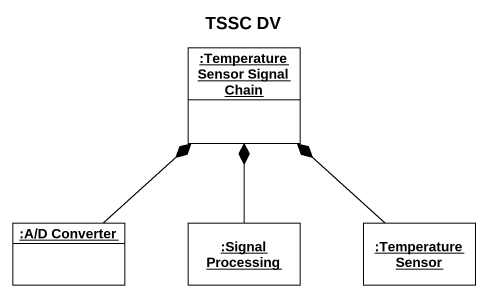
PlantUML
@startuml
title TSSC DV
hide circle
hide empty members
object ":Temperature Sensor Signal Chain" as Temperature_Sensor_Signal
object ":A/D Converter" as A_D_Converter
object ":Signal Processing" as Signal_Processing
object ":Temperature Sensor" as Temperature_Sensor
A_D_Converter -up-* Temperature_Sensor_Signal
Signal_Processing -up-* Temperature_Sensor_Signal
Temperature_Sensor -up-* Temperature_Sensor_Signal
@enduml
